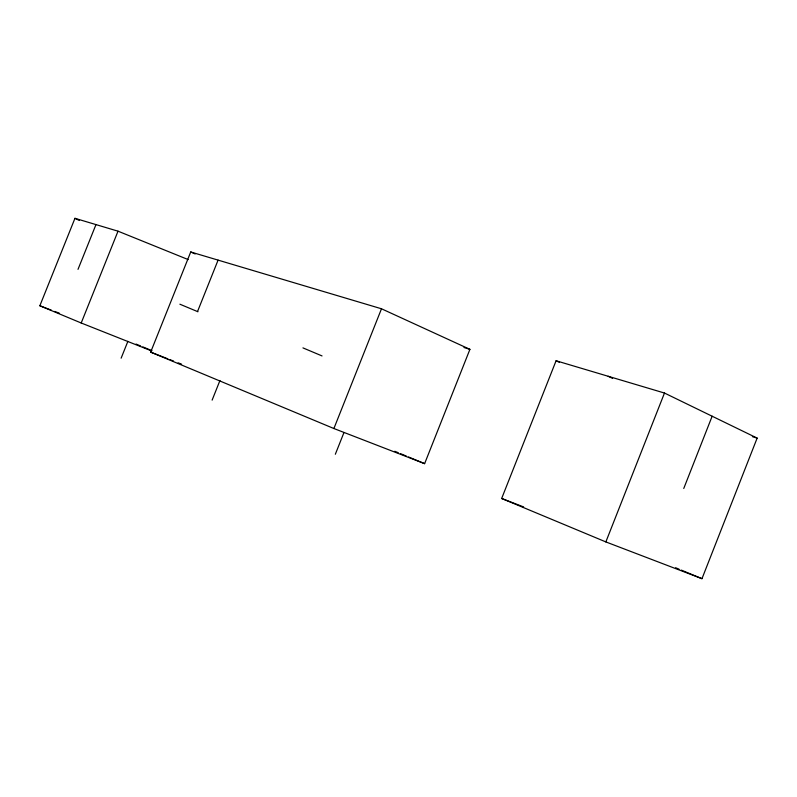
<?xml version="1.0" encoding="UTF-8"?>
<svg xmlns="http://www.w3.org/2000/svg" width="797" height="797" viewBox="0 0 797 797"><rect width="100%" height="100%" fill="white"/><g stroke="black" fill="none" stroke-linecap="round" stroke-linejoin="round"><path stroke-width="1.2" d="M683.756 488.471L712.149 416.223M701.978 578.682L757.15 438.111L664.479 393.041L556.087 360.762L501.662 498.474L605.85 541.92L701.978 578.682L681.335 570.114M605.85 541.92L664.479 393.041M424.622 463.655L469.921 349.345L381.494 308.778L190.722 251.972L150.663 352.125L333.893 428.527L424.622 463.655L408.572 456.99M212.122 400.124L219.952 380.498M333.893 428.527L381.494 308.778M335.338 454.25L343.905 432.691M151.609 350.929L81.204 322.994L118.016 231.18L188.152 259.573M121.134 358.182L127.879 341.345M197.517 311.567L218.079 260.121M81.204 322.994L39.85 305.759L74.958 218.318L118.016 231.18M78.006 269.356L95.969 224.595M463.984 347.502L469.921 349.345M752.398 436.646L757.15 438.111M39.85 305.759L51.297 310.123M54.724 311.428L59.297 313.171M501.662 498.474L523.629 506.922M150.663 352.125L167.838 358.809M170.12 359.706L173.557 361.041M178.139 362.834L181.577 364.169M394.804 451.281L398.251 452.706M400.542 453.662L406.281 456.043M675.597 567.733L679.044 569.168M136.058 344.075L140.601 345.968M142.872 346.904L151.958 350.68M179.893 304.205L197.935 311.747M302.95 347.89L322.038 355.93M190.722 251.972L195.205 253.974M556.087 360.762L559.444 362.356M608.181 376.274L612.594 378.396M74.958 218.318L79.361 220.5"/></g></svg>
